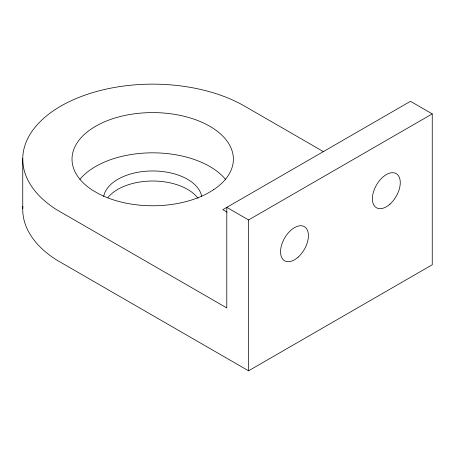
<?xml version="1.0" encoding="UTF-8"?>
<svg xmlns="http://www.w3.org/2000/svg" width="455" height="455" viewBox="0 0 455 455"><rect width="100%" height="100%" fill="white"/><g stroke="black" fill="none" stroke-linecap="round" stroke-linejoin="round"><path stroke-width="0.68" d="M323.846 151.879L244.591 106.123A129.959 75.029 0 0 0 62.983 104.895A129.959 75.029 0 0 0 56.596 209.687L226.789 307.944L226.789 207.366L248.566 219.941L432.25 113.886L432.25 264.759L248.566 370.808L56.596 259.976A129.959 75.029 0 0 1 22.847 206.479M432.25 113.886L410.473 101.317L222.819 209.658L227.113 212.138M248.566 219.941L248.566 370.808M22.75 158.3L22.75 208.589M103.7 196.412A49.271 28.449 0 0 1 152.698 170.961A49.271 28.449 0 0 1 201.696 196.412M107.989 197.51A49.271 28.449 0 0 1 153.506 181.022A49.271 28.449 0 0 1 198.061 198.363M79.887 179.338A80.683 46.581 0 0 1 152.698 152.829A80.683 46.581 0 0 1 225.509 179.338M213.617 189.718L208.396 192.88A80.683 46.581 0 0 1 98.382 193.625L93.036 190.537A80.683 46.581 0 0 1 96.096 125.984A80.683 46.581 0 0 1 207.941 125.227A80.683 46.581 0 0 1 213.617 189.718M389.935 204.153A19.707 11.381 -60 0 0 396.186 173.622A19.707 11.381 -60 0 0 372.867 194.296A19.707 11.381 -60 0 0 389.935 204.153M298.093 257.177A19.707 11.381 -60 0 0 304.338 226.647A19.707 11.381 -60 0 0 281.025 247.321A19.707 11.381 -60 0 0 298.093 257.177"/></g></svg>
